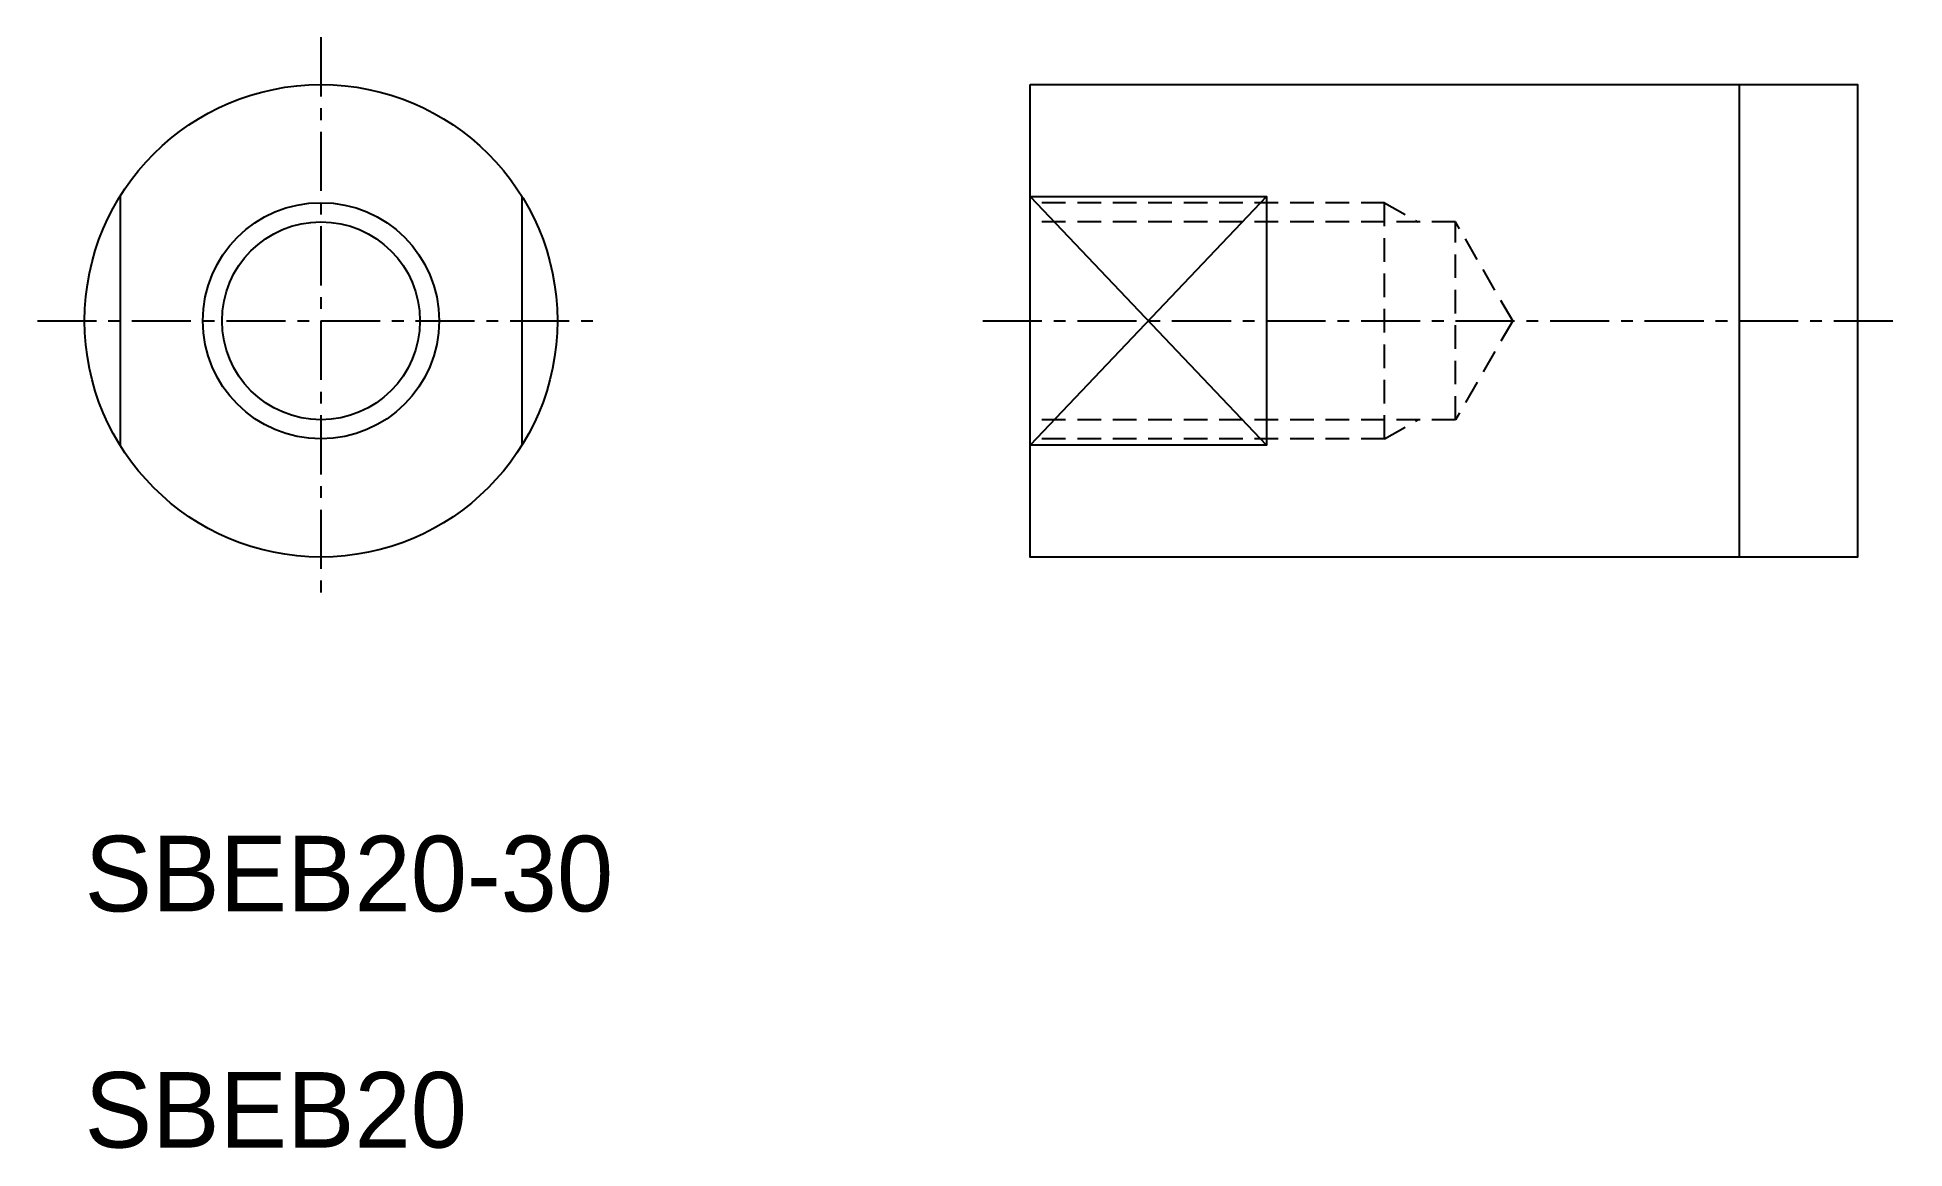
# Model space of a CAD drawing. Extents: x -2604.6 to -2525.6, y -816.8 to -769.7.
import ezdxf

# ---------------------------------------------------------------- set-up
doc = ezdxf.new("R2010")
doc.units = 0
doc.header["$LTSCALE"] = 2
doc.linetypes.add('CENTER', pattern=[2, 1.25, -0.25, 0.25, -0.25])
doc.linetypes.add('DASHED', pattern=[0.75, 0.5, -0.25])
doc.layers.get('0').update_dxf_attribs({"linetype": 'CONTINUOUS'})
doc.layers.add('CENTER', color=1, linetype='CENTER')

# ---------------------------------------------------------------- blocks, each defined once
blk = doc.blocks.new('A$C7F3D280C')
at = {"color": 3, "linetype": 'DASHED'}
for p, q in [((15, 0), (0, 0)), ((15, 0), (16.406, -0.812)), ((15, -10), (15, 0)), ((18, -0.812), (0, -0.812)), ((20.418, -5), (18, -0.812)), ((18, -9.188), (18, -0.812)), ((20.418, -5), (18, -9.188)), ((18, -9.188), (0, -9.188)), ((15, -10), (16.406, -9.188)), ((15, -10), (0, -10))]:
    blk.add_line(p, q, dxfattribs=at)

msp = doc.modelspace()

# ---------------------------------------------------------------- linework, layer by layer
at = {"color": 7, "linetype": 'CONTINUOUS'}
for p, q in [((-2532.604, -771.725), (-2532.604, -791.725)), ((-2601.104, -776.457), (-2601.104, -786.993)), ((-2584.104, -776.457), (-2584.104, -786.993))]:
    msp.add_line(p, q, dxfattribs=at)
at = {"color": 3, "linetype": 'CONTINUOUS'}
for p, q in [((-2552.604, -776.457), (-2562.604, -786.993)), ((-2562.604, -776.457), (-2552.604, -786.993))]:
    msp.add_line(p, q, dxfattribs=at)
at = {"color": 7, "linetype": 'CONTINUOUS'}
for points in [[(-2562.604, -771.725), (-2527.604, -771.725), (-2527.604, -791.725), (-2562.604, -791.725)], [(-2562.604, -776.457), (-2552.604, -776.457), (-2552.604, -786.993), (-2562.604, -786.993)]]:
    msp.add_lwpolyline(points, close=True, dxfattribs=at)
for radius in [10, 4.188]:
    msp.add_circle((-2592.604, -781.725), radius, dxfattribs=at)
at = {"color": 3, "linetype": 'CONTINUOUS'}
msp.add_circle((-2592.604, -781.725), 5, dxfattribs=at)
at = {"layer": 'CENTER', "color": 1, "linetype": 'CENTER'}
for p, q in [((-2592.604, -769.725), (-2592.604, -793.725)), ((-2604.604, -781.725), (-2580.604, -781.725)), ((-2564.604, -781.725), (-2525.604, -781.725))]:
    msp.add_line(p, q, dxfattribs=at)

# ---------------------------------------------------------------- block references
at = {"color": 7, "linetype": 'CONTINUOUS'}
msp.add_blockref('A$C7F3D280C', (-2562.604, -776.725), dxfattribs=at)

# ---------------------------------------------------------------- texts
for s, p in [('SBEB20-30', (-2602.604, -806.725)), ('SBEB20', (-2602.604, -816.725))]:
    msp.add_text(s, height=3.2, dxfattribs=at).set_placement(p)

doc.saveas('drawing.dxf')
